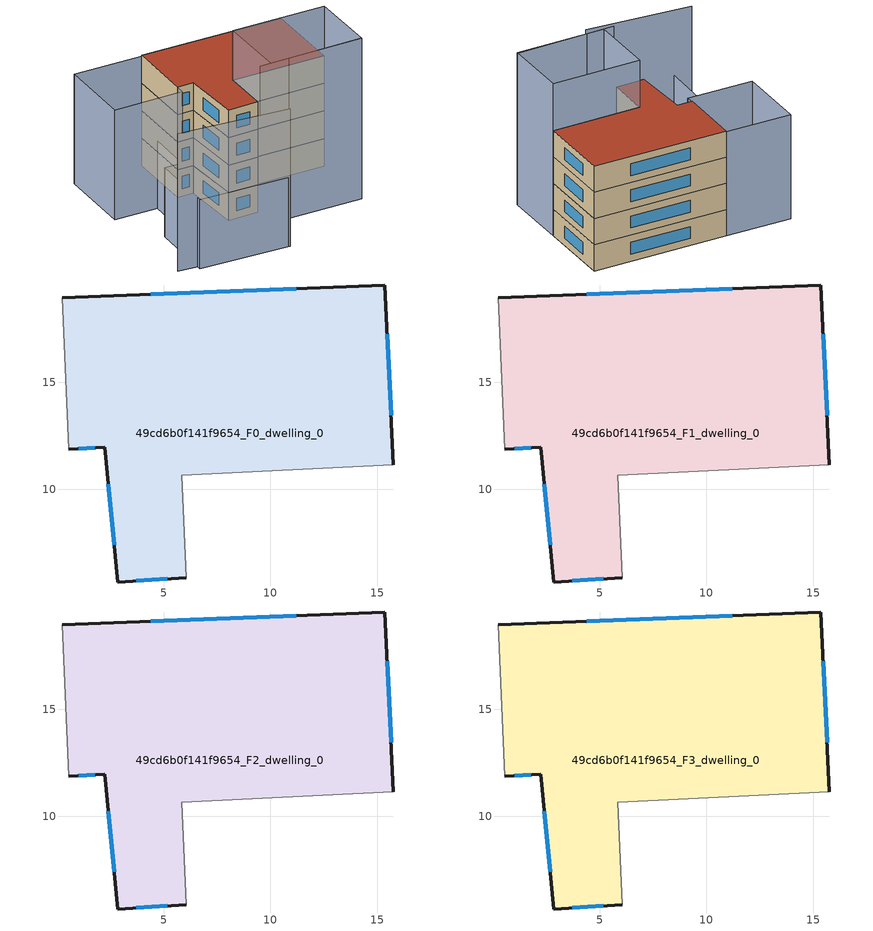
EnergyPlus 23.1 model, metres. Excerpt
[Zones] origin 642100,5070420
49cd6b0f141f9654_F0_dwelling_0
 floor ground (EU_floor_Construction): 15.36,19.57 15.75,11.16 5.85,10.66 6.05,5.86 2.84,5.66 2.24,11.96 0.54,11.86 0.24,18.97 z0
 wall outside (EU_wall_Construction): 0.54,11.86 2.24,11.96 2.84,5.66 6.05,5.86 / 15.75,11.16 15.36,19.57 0.24,18.97 z0:3
 wall adiabatic (EU_wall_Construction): 0.24,18.97 0.54,11.86 / 6.05,5.86 5.85,10.66 15.75,11.16 z0:3
 window (EU_Window_Construction): 3.72,5.71 5.16,5.8 / 2.41,10.23 2.68,7.39 / 1.01,11.89 1.78,11.94 / 11.2,19.4 4.4,19.13 / 15.64,13.47 15.47,17.25 z0.83:2.17
49cd6b0f141f9654_F1_dwelling_0
 floor to 49cd6b0f141f9654_F0_dwelling_0 (EU_floor_Construction): 15.36,19.57 15.75,11.16 5.85,10.66 6.04,5.86 2.84,5.66 2.24,11.96 0.54,11.86 0.24,18.97 z3
 wall outside (EU_wall_Construction): 0.54,11.86 2.24,11.96 2.84,5.66 6.05,5.86 / 15.75,11.16 15.36,19.57 0.24,18.97 z3:6
 wall adiabatic (EU_wall_Construction): 0.24,18.97 0.54,11.86 / 6.05,5.86 5.85,10.66 15.75,11.16 z3:6
 window (EU_Window_Construction): 3.72,5.71 5.16,5.8 / 2.41,10.23 2.68,7.39 / 1.01,11.89 1.78,11.94 / 11.2,19.4 4.4,19.13 / 15.64,13.47 15.47,17.25 z3.83:5.17
49cd6b0f141f9654_F2_dwelling_0
 floor to 49cd6b0f141f9654_F1_dwelling_0 (EU_floor_Construction): 15.36,19.57 15.75,11.16 5.85,10.66 6.04,5.86 2.84,5.66 2.24,11.96 0.54,11.86 0.24,18.97 z6
 wall outside (EU_wall_Construction): 0.54,11.86 2.24,11.96 2.84,5.66 6.05,5.86 / 15.75,11.16 15.36,19.57 0.24,18.97 z6:9
 wall adiabatic (EU_wall_Construction): 0.24,18.97 0.54,11.86 / 6.05,5.86 5.85,10.66 15.75,11.16 z6:9
 window (EU_Window_Construction): 3.72,5.71 5.16,5.8 / 2.41,10.23 2.68,7.39 / 1.01,11.89 1.78,11.94 / 11.2,19.4 4.4,19.13 / 15.64,13.47 15.47,17.25 z6.83:8.17
49cd6b0f141f9654_F3_dwelling_0
 floor to 49cd6b0f141f9654_F2_dwelling_0 (EU_floor_Construction): 15.36,19.57 15.75,11.16 5.85,10.66 6.04,5.86 2.84,5.66 2.24,11.96 0.54,11.86 0.24,18.97 z9
 wall outside (EU_wall_Construction): 0.54,11.86 2.24,11.96 2.84,5.66 6.05,5.86 / 15.75,11.16 15.36,19.57 0.24,18.97 z9:12
 wall adiabatic (EU_wall_Construction): 0.24,18.97 0.54,11.86 / 6.05,5.86 5.85,10.66 15.75,11.16 z9:12
 window (EU_Window_Construction): 3.72,5.71 5.16,5.8 / 2.41,10.23 2.68,7.39 / 1.01,11.89 1.78,11.94 / 11.2,19.4 4.4,19.13 / 15.64,13.47 15.47,17.25 z9.83:11.17
 roof outside (EU_roof_Construction): 15.75,11.16 15.36,19.57 0.24,18.97 0.54,11.86 2.24,11.96 2.84,5.66 6.05,5.86 5.85,10.66 z12
shading: 0.58,10.96 -6.76,10.66 / -6.76,10.66 -7.09,18.67 / -7.09,18.67 0.25,18.97 / 0.25,18.97 0.58,10.96 z0:11.9; -5.9,-1.08 5.83,-1.45 z0:14.9; 5.03,3.26 16.05,3.95 / 5.8,10.66 15.75,11.16 / 15.75,11.16 16.12,3.86 / 16.12,3.86 6.17,3.36 / 6.17,3.36 5.8,10.66 z0:17.4; 5.78,-1.45 -3.86,-1.65 / -3.86,-1.65 -4.01,5.52 / -4.01,5.52 5.64,5.72 / 5.64,5.72 5.78,-1.45 z0:7.5; -2.16,10.86 -1.96,5.12 z0:7.3
[Building]
EU S2 Campaign: North Axis=0; Terrain=City; Solar Distribution=FullExterior
[Site:Location]
Lyon-Bron: Latitude=45.75; Longitude=5; Time Zone=1; Elevation=198
[SizingPeriod:WeatherFileDays]
AnnualSizingPeriod: Begin Month=1; Begin Day of Month=1; End Month=12; End Day of Month=31; Day of Week for Start Day=Monday; Use Weather File Daylight Saving Period=No; Use Weather File Rain and Snow Indicators=No
[MATERIAL]
EU_InternalMass_Material: Roughness=MediumRough; Thickness=0.1; Conductivity=1; Density=1800; Specific Heat=900; Thermal Absorptance=0.9; Solar Absorptance=0.7; Visible Absorptance=0.7
[MATERIAL:NOMASS] Roughness=MediumRough; Thermal Absorptance=0.9; Solar Absorptance=0.7; Visible Absorptance=0.7
Name | Thermal Resistance
EU_wall_NoMass | 0.87146
EU_roof_NoMass | 0.842276
EU_floor_NoMass | 0.496999
[WINDOWMATERIAL:SIMPLEGLAZINGSYSTEM]
EU_Window_SimpleGlazing: UFactor=2.2525; Solar Heat Gain Coefficient=0.76; Visible Transmittance=0.76
[CONSTRUCTION]
EU_wall_Construction: EU_wall_NoMass
EU_roof_Construction: EU_roof_NoMass
EU_floor_Construction: EU_floor_NoMass
EU_InternalMass_Construction: EU_InternalMass_Material
EU_Window_Construction: EU_Window_SimpleGlazing
[ZONE] Type=1; Multiplier=1; Ceiling Height=autocalculate; Floor Area=autocalculate; Part of Total Floor Area=Yes
Name | Volume
49cd6b0f141f9654_F0_dwelling_0 | 426.696
49cd6b0f141f9654_F1_dwelling_0; 49cd6b0f141f9654_F2_dwelling_0 | 426.697
49cd6b0f141f9654_F3_dwelling_0 | 853.393
[INTERNALMASS] Construction=EU_InternalMass_Construction; Surface Area=142.232
Name | Zone or ZoneList
49cd6b0f141f9654_F0_dwelling_0_EU_InternalMass | 49cd6b0f141f9654_F0_dwelling_0
49cd6b0f141f9654_F1_dwelling_0_EU_InternalMass | 49cd6b0f141f9654_F1_dwelling_0
49cd6b0f141f9654_F2_dwelling_0_EU_InternalMass | 49cd6b0f141f9654_F2_dwelling_0
49cd6b0f141f9654_F3_dwelling_0_EU_InternalMass | 49cd6b0f141f9654_F3_dwelling_0
[OTHEREQUIPMENT] Fuel Type=Electricity; Design Level Calculation Method=Watts/Area; Power per Zone Floor Area=1; Fraction Latent=0; Fraction Radiant=0; Fraction Lost=0; Carbon Dioxide Generation Rate=0; EndUse Subcategory=EU_Step8_InternalGains
Name | Zone or ZoneList or Space or SpaceList | Schedule
EU_Step8_InternalGain_49cd6b0f141f9654_F0_dwelling_0_f000 | 49cd6b0f141f9654_F0_dwelling_0 | EU_Step8_GainSchedule_49cd6b0f141f9654_F0_dwelling_0_f000
EU_Step8_InternalGain_49cd6b0f141f9654_F1_dwelling_0_f000 | 49cd6b0f141f9654_F1_dwelling_0 | EU_Step8_GainSchedule_49cd6b0f141f9654_F1_dwelling_0_f000
EU_Step8_InternalGain_49cd6b0f141f9654_F2_dwelling_0_f000 | 49cd6b0f141f9654_F2_dwelling_0 | EU_Step8_GainSchedule_49cd6b0f141f9654_F2_dwelling_0_f000
EU_Step8_InternalGain_49cd6b0f141f9654_F3_dwelling_0_f000 | 49cd6b0f141f9654_F3_dwelling_0 | EU_Step8_GainSchedule_49cd6b0f141f9654_F3_dwelling_0_f000
[ZONEVENTILATION:DESIGNFLOWRATE] Schedule=EU_AlwaysOn; Design Flow Rate Calculation Method=AirChanges/Hour; Air Changes per Hour=0.425; Ventilation Type=Natural; Fan Pressure Rise=0; Fan Total Efficiency=1; Constant Term Coefficient=1; Temperature Term Coefficient=0; Velocity Term Coefficient=0; Velocity Squared Term Coefficient=0; Minimum Indoor Temperature=-100; Maximum Indoor Temperature=100; Delta Temperature=-100; Minimum Outdoor Temperature=-100; Maximum Outdoor Temperature=100; Maximum Wind Speed=40
Name | Zone or ZoneList or Space or SpaceList
EU_ConstantAir_49cd6b0f141f9654_F0_dwelling_0 | 49cd6b0f141f9654_F0_dwelling_0
EU_ConstantAir_49cd6b0f141f9654_F1_dwelling_0 | 49cd6b0f141f9654_F1_dwelling_0
EU_ConstantAir_49cd6b0f141f9654_F2_dwelling_0 | 49cd6b0f141f9654_F2_dwelling_0
EU_ConstantAir_49cd6b0f141f9654_F3_dwelling_0 | 49cd6b0f141f9654_F3_dwelling_0
[HVACTEMPLATE:THERMOSTAT] Constant Heating Setpoint=20; Constant Cooling Setpoint=50
EU_HeatOnly_49cd6b0f141f9654_F0_dwelling_0; EU_HeatOnly_49cd6b0f141f9654_F1_dwelling_0; EU_HeatOnly_49cd6b0f141f9654_F2_dwelling_0; EU_HeatOnly_49cd6b0f141f9654_F3_dwelling_0
[HVACTEMPLATE:ZONE:IDEALLOADSAIRSYSTEM] System Availability Schedule=EU_AlwaysOn; Maximum Heating Supply Air Temperature=50; Minimum Cooling Supply Air Temperature=13; Maximum Heating Supply Air Humidity Ratio=0.0156; Minimum Cooling Supply Air Humidity Ratio=0.0077; Heating Limit=NoLimit; Cooling Limit=NoLimit; Heating Availability Schedule=EU_AlwaysOn; Cooling Availability Schedule=EU_CoolingOff; Dehumidification Control Type=ConstantSensibleHeatRatio; Cooling Sensible Heat Ratio=0.7; Dehumidification Setpoint=60; Humidification Control Type=None; Humidification Setpoint=30; Outdoor Air Method=None; Outdoor Air Flow Rate per Person=0.00944; Outdoor Air Flow Rate per Zone Floor Area=0; Outdoor Air Flow Rate per Zone=0; Demand Controlled Ventilation Type=None; Outdoor Air Economizer Type=NoEconomizer; Heat Recovery Type=None; Sensible Heat Recovery Effectiveness=0.7; Latent Heat Recovery Effectiveness=0.65
Name | Template Thermostat
49cd6b0f141f9654_F0_dwelling_0 | EU_HeatOnly_49cd6b0f141f9654_F0_dwelling_0
49cd6b0f141f9654_F1_dwelling_0 | EU_HeatOnly_49cd6b0f141f9654_F1_dwelling_0
49cd6b0f141f9654_F2_dwelling_0 | EU_HeatOnly_49cd6b0f141f9654_F2_dwelling_0
49cd6b0f141f9654_F3_dwelling_0 | EU_HeatOnly_49cd6b0f141f9654_F3_dwelling_0
[SIZING:ZONE] Zone Cooling Design Supply Air Temperature Input Method=SupplyAirTemperature; Zone Cooling Design Supply Air Temperature=13; Zone Heating Design Supply Air Temperature Input Method=SupplyAirTemperature; Zone Heating Design Supply Air Temperature=50; Zone Cooling Design Supply Air Humidity Ratio=0.008; Zone Heating Design Supply Air Humidity Ratio=0.008; Cooling Design Air Flow Method=DesignDay; Cooling Design Air Flow Rate=0; Cooling Minimum Air Flow per Zone Floor Area=0.000762; Cooling Minimum Air Flow=0; Cooling Minimum Air Flow Fraction=0.2; Heating Design Air Flow Method=DesignDay; Heating Design Air Flow Rate=0; Heating Maximum Air Flow per Zone Floor Area=0.002032; Heating Maximum Air Flow=0.141576; Heating Maximum Air Flow Fraction=0.3; Account for Dedicated Outdoor Air System=No; Dedicated Outdoor Air System Control Strategy=NeutralSupplyAir; Dedicated Outdoor Air Low Setpoint Temperature for Design=autosize; Dedicated Outdoor Air High Setpoint Temperature for Design=autosize; Zone Load Sizing Method=Sensible Load Only No Latent Load; Zone Latent Cooling Design Supply Air Humidity Ratio Input Method=HumidityRatioDifference; Zone Cooling Design Supply Air Humidity Ratio Difference=0.005; Zone Latent Heating Design Supply Air Humidity Ratio Input Method=HumidityRatioDifference; Zone Humidification Design Supply Air Humidity Ratio Difference=0.005
49cd6b0f141f9654_F0_dwelling_0; 49cd6b0f141f9654_F1_dwelling_0; 49cd6b0f141f9654_F2_dwelling_0; 49cd6b0f141f9654_F3_dwelling_0
[SCHEDULE:CONSTANT]
Name | Hourly Value
EU_AlwaysOn | 1
EU_CoolingOff | 0
[SCHEDULE:FILE] Column Number=1; Rows to Skip at Top=0; Number of Hours of Data=8760; Column Separator=Comma; Interpolate to Timestep=No; Minutes per Item=60; Adjust Schedule for Daylight Savings=Yes
Name | File
EU_Step8_GainSchedule_49cd6b0f141f9654_F0_dwelling_0_f000 | ../../schedules/49cd6b0f141f9654/49cd6b0f141f9654_F0_dwelling_0_f000_gain.csv
EU_Step8_GainSchedule_49cd6b0f141f9654_F1_dwelling_0_f000 | ../../schedules/49cd6b0f141f9654/49cd6b0f141f9654_F1_dwelling_0_f000_gain.csv
EU_Step8_GainSchedule_49cd6b0f141f9654_F2_dwelling_0_f000 | ../../schedules/49cd6b0f141f9654/49cd6b0f141f9654_F2_dwelling_0_f000_gain.csv
EU_Step8_GainSchedule_49cd6b0f141f9654_F3_dwelling_0_f000 | ../../schedules/49cd6b0f141f9654/49cd6b0f141f9654_F3_dwelling_0_f000_gain.csv
